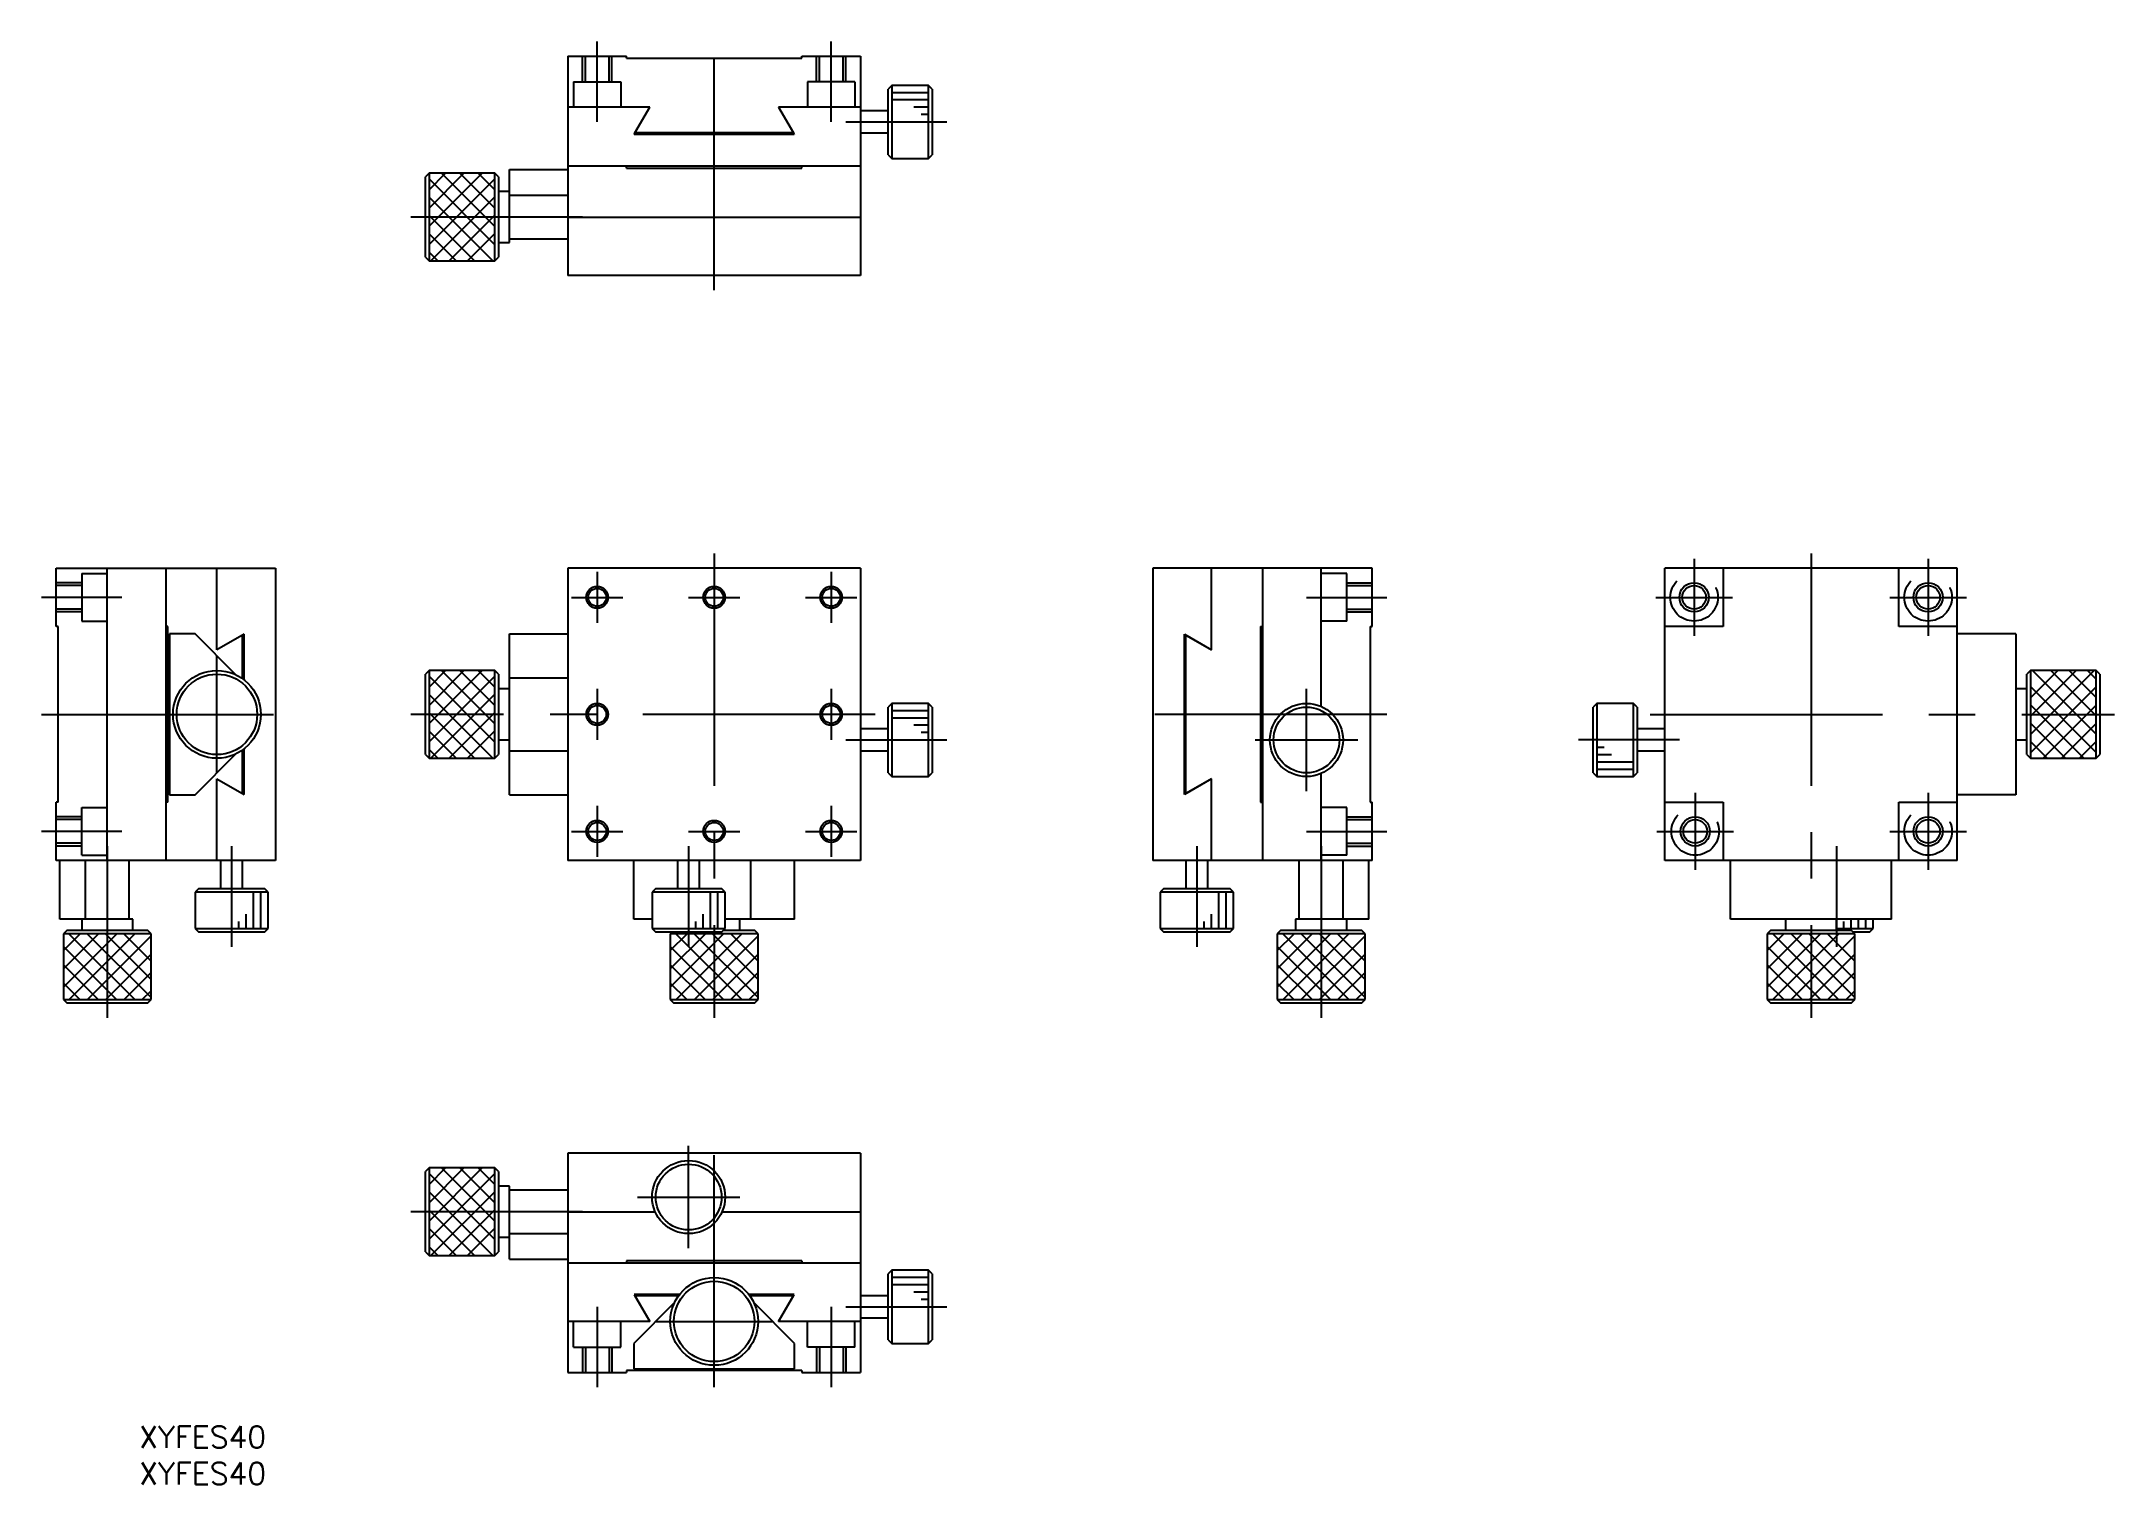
# Model space of a CAD drawing. Extents: x -92 to 191, y -105 to 92.
import ezdxf

# ---------------------------------------------------------------- set-up
doc = ezdxf.new("R2010")
doc.units = 0
doc.linetypes.add('CENTER', pattern=[50.8, 31.75, -6.35, 6.35, -6.35])
doc.linetypes.add('DASHED', pattern=[19.05, 12.7, -6.35])
doc.layers.get('0').update_dxf_attribs({"linetype": 'CONTINUOUS'})
doc.layers.add('CENTER', color=1, linetype='CENTER')
doc.styles.get("Standard").update_dxf_attribs({"font": 'txt.shx', "height": 3, "bigfont": 'bigfont.shx'})

msp = doc.modelspace()

# ---------------------------------------------------------------- linework, layer by layer
at = {"color": 7, "linetype": 'CONTINUOUS'}
for p, q in [((-20, 90), (-20, 60)), ((-20, 90), (-12, 90)), ((-12, 89.7), (-12, 90)), ((-12, 89.7), (12, 89.7)), ((12, 89.7), (12, 90)), ((12, 90), (20, 90)), ((20, 90), (20, 60)), ((24.3, 86), (23.8, 85.5)), ((23.8, 76.5), (23.8, 85.5)), ((24.3, 86), (24.3, 76)), ((29.3, 86), (24.3, 86)), ((29.3, 76), (29.3, 86)), ((29.8, 85.5), (29.3, 86)), ((29.8, 85.5), (29.8, 76.5)), ((-8.81, 83), (-20, 83)), ((-10.95, 79.3), (-8.82, 83)), ((-10.84, 79.5), (-8.81, 83)), ((8.81, 83), (10.95, 79.3)), ((8.81, 83), (10.83, 79.5)), ((20, 83), (8.81, 83)), ((23.8, 82.5), (20, 82.5)), ((29.3, 85), (24.3, 85)), ((29.3, 84), (24.3, 84)), ((29.3, 83), (27.3, 83)), ((10.83, 79.5), (-10.84, 79.5)), ((20, 79.5), (23.8, 79.5)), ((29.3, 82), (28.3, 82)), ((10.95, 79.3), (-10.95, 79.3)), ((-39, 74), (-39.5, 73.5)), ((-39, 66.73), (-31.73, 74)), ((-39, 69.23), (-34.23, 74)), ((-39, 71.73), (-36.73, 74)), ((-39, 74), (-39, 62)), ((-30, 74), (-39, 74)), ((-37.29, 74), (-30, 66.71)), ((-34.79, 74), (-30, 69.21)), ((-32.29, 74), (-30, 71.71)), ((-30, 62), (-30, 74)), ((-29.5, 73.5), (-30, 74)), ((-28, 64.5), (-28, 74.5)), ((-28, 74.5), (-20, 74.5)), ((-20, 75), (20, 75)), ((-12, 74.7), (-12, 75)), ((-12, 74.7), (12, 74.7)), ((12, 74.7), (12, 75)), ((23.8, 76.5), (24.3, 76)), ((24.3, 76), (29.3, 76)), ((29.3, 76), (29.8, 76.5)), ((-39.5, 62.5), (-39.5, 73.5)), ((-39, 64.23), (-30, 73.24)), ((-39, 73.21), (-30, 64.21)), ((-29.5, 73.5), (-29.5, 62.5)), ((-28, 71.5), (-29.5, 71.5)), ((-28, 71), (-20, 71)), ((-39, 70.71), (-30.29, 62)), ((-39, 68.21), (-32.79, 62)), ((-38.73, 62), (-30, 70.74)), ((-36.23, 62), (-30, 68.24)), ((-39, 65.71), (-35.29, 62)), ((-33.73, 62), (-30, 65.74)), ((-20, 68), (20, 68)), ((-39.5, 62.5), (-39, 62)), ((-39, 63.21), (-37.79, 62)), ((-30, 62), (-29.5, 62.5)), ((-29.5, 64.5), (-28, 64.5)), ((-28, 65), (-20, 65)), ((-39, 62), (-30, 62)), ((20, 60), (-20, 60)), ((-90, 20), (-60, 20)), ((-90, 12), (-90, 20)), ((-83, -20), (-83, 20)), ((-75, 20), (-75, -20)), ((-68, 8.81), (-68, 20)), ((-60, 20), (-60, -20)), ((-20, 20), (-20, -20)), ((20, 20), (-20, 20)), ((20, 20), (20, -20)), ((60, 20), (60, -20)), ((90, 20), (60, 20)), ((68, 8.81), (68, 20)), ((75, 20), (75, -20)), ((83, 1.08), (83, 20)), ((90, 12), (90, 20)), ((130, -20), (130, 20)), ((170, 20), (130, 20)), ((138, 20), (138, 12)), ((162, 12), (162, 20)), ((170, -20), (170, 20)), ((-89.7, 12), (-90, 12)), ((-89.7, -12), (-89.7, 12)), ((-74.7, 12), (-75, 12)), ((-74.7, -12), (-74.7, 12)), ((74.7, 12), (75, 12)), ((74.7, 12), (74.7, -12)), ((89.7, 12), (89.7, -12)), ((89.7, 12), (90, 12)), ((138, 12), (130, 12)), ((170, 12), (162, 12)), ((-74.5, 11), (-74.5, -11)), ((-71, 11), (-74.5, 11)), ((-65.42, 5.41), (-71, 11)), ((-64.3, 10.95), (-68, 8.81)), ((-64.5, 10.83), (-68, 8.81)), ((-64.5, 4.87), (-64.5, 10.83)), ((-64.3, 4.72), (-64.3, 10.95)), ((-28, -11), (-28, 11)), ((-28, 11), (-20, 11)), ((64.3, -10.95), (64.3, 10.95)), ((64.3, 10.95), (68, 8.81)), ((64.5, 10.83), (68, 8.81)), ((64.5, -10.84), (64.5, 10.83)), ((178, 11), (170, 11)), ((178, 11), (178, -11)), ((-39, 6), (-39.5, 5.5)), ((-39, -1.27), (-31.73, 6)), ((-39, 1.23), (-34.23, 6)), ((-39, 3.73), (-36.73, 6)), ((-39, 6), (-39, -6)), ((-30, 6), (-39, 6)), ((-37.29, 6), (-30, -1.29)), ((-34.79, 6), (-30, 1.21)), ((-32.29, 6), (-30, 3.71)), ((-30, -6), (-30, 6)), ((-29.5, 5.5), (-30, 6)), ((180, 6), (179.5, 5.5)), ((183.73, 6), (180, 2.26)), ((186.23, 6), (180, -0.24)), ((188.73, 6), (180, -2.74)), ((180, 6), (180, -6)), ((189, 6), (180, 6)), ((189, -2.71), (180.29, 6)), ((189, -0.21), (182.79, 6)), ((189, 2.29), (185.29, 6)), ((189, 4.79), (187.79, 6)), ((189, -6), (189, 6)), ((189.5, 5.5), (189, 6)), ((-39.5, -5.5), (-39.5, 5.5)), ((-39, -3.77), (-30, 5.24)), ((-39, 5.21), (-30, -3.79)), ((-29.5, 5.5), (-29.5, -5.5)), ((-28, 3.5), (-29.5, 3.5)), ((-28, 5), (-20, 5)), ((179.5, 3.5), (178, 3.5)), ((179.5, -5.5), (179.5, 5.5)), ((189, -5.21), (180, 3.79)), ((189, 3.77), (180, -5.24)), ((189.5, 5.5), (189.5, -5.5)), ((-39, 2.71), (-30.29, -6)), ((-39, 0.21), (-32.79, -6)), ((-38.73, -6), (-30, 2.74)), ((-36.23, -6), (-30, 0.24)), ((24.3, 1.5), (23.8, 1)), ((23.8, -8), (23.8, 1)), ((24.3, 1.5), (24.3, -8.5)), ((29.3, 1.5), (24.3, 1.5)), ((29.3, 0.5), (24.3, 0.5)), ((29.3, -8.5), (29.3, 1.5)), ((29.8, 1), (29.3, 1.5)), ((29.8, 1), (29.8, -8)), ((120.7, 1.5), (120.2, 1)), ((120.2, -8), (120.2, 1)), ((120.7, 1.5), (120.7, -8.5)), ((125.7, 1.5), (120.7, 1.5)), ((125.7, -8.5), (125.7, 1.5)), ((126.2, 1), (125.7, 1.5)), ((126.2, 1), (126.2, -8)), ((187.29, -6), (180, 1.29)), ((189, 1.27), (181.73, -6)), ((-39, -2.29), (-35.29, -6)), ((-33.73, -6), (-30, -2.26)), ((23.8, -2), (20, -2)), ((29.3, -0.5), (24.3, -0.5)), ((29.3, -1.5), (27.3, -1.5)), ((29.3, -2.5), (28.3, -2.5)), ((130, -2), (126.2, -2)), ((184.79, -6), (180, -1.21)), ((189, -1.23), (184.23, -6)), ((-71, -11), (-65.42, -5.41)), ((-64.5, -10.84), (-64.5, -4.87)), ((-64.3, -10.95), (-64.3, -4.72)), ((-39.5, -5.5), (-39, -6)), ((-39, -4.79), (-37.79, -6)), ((-30, -6), (-29.5, -5.5)), ((-29.5, -3.5), (-28, -3.5)), ((-28, -5), (-20, -5)), ((20, -5), (23.8, -5)), ((120.7, -4.5), (121.7, -4.5)), ((120.7, -5.5), (122.7, -5.5)), ((126.2, -5), (130, -5)), ((178, -3.5), (179.5, -3.5)), ((179.5, -5.5), (180, -6)), ((182.29, -6), (180, -3.71)), ((189, -3.73), (186.73, -6)), ((189, -6), (189.5, -5.5)), ((-39, -6), (-30, -6)), ((23.8, -8), (24.3, -8.5)), ((24.3, -8.5), (29.3, -8.5)), ((29.3, -8.5), (29.8, -8)), ((83, -20), (83, -8.08)), ((120.2, -8), (120.7, -8.5)), ((120.7, -6.5), (125.7, -6.5)), ((120.7, -7.5), (125.7, -7.5)), ((120.7, -8.5), (125.7, -8.5)), ((125.7, -8.5), (126.2, -8)), ((180, -6), (189, -6)), ((-74.5, -11), (-71, -11)), ((-68, -20), (-68, -8.81)), ((-68, -8.81), (-64.5, -10.84)), ((-68, -8.82), (-64.3, -10.95)), ((-28, -11), (-20, -11)), ((68, -8.82), (64.3, -10.95)), ((68, -8.81), (64.5, -10.84)), ((68, -20), (68, -8.81)), ((178, -11), (170, -11)), ((-89.7, -12), (-90, -12)), ((-90, -20), (-90, -12)), ((-74.7, -12), (-75, -12)), ((74.7, -12), (75, -12)), ((89.7, -12), (90, -12)), ((90, -20), (90, -12)), ((130, -12), (138, -12)), ((138, -12), (138, -20)), ((162, -12), (170, -12)), ((162, -20), (162, -12)), ((-60, -20), (-90, -20)), ((-89.5, -28), (-89.5, -20)), ((-86, -28), (-86, -20)), ((-80, -28), (-80, -20)), ((-67.5, -20), (-67.5, -23.8)), ((-64.5, -23.8), (-64.5, -20)), ((20, -20), (-20, -20)), ((-11, -28), (-11, -20)), ((-5, -20), (-5, -23.8)), ((-2, -23.8), (-2, -20)), ((5, -28), (5, -20)), ((11, -28), (11, -20)), ((90, -20), (60, -20)), ((64.5, -20), (64.5, -23.8)), ((67.5, -23.8), (67.5, -20)), ((80, -28), (80, -20)), ((86, -28), (86, -20)), ((89.5, -28), (89.5, -20)), ((170, -20), (130, -20)), ((139, -28), (139, -20)), ((161, -28), (161, -20)), ((-70.5, -23.8), (-71, -24.3)), ((-61, -24.3), (-71, -24.3)), ((-71, -24.3), (-71, -29.3)), ((-70.5, -23.8), (-61.5, -23.8)), ((-63, -29.3), (-63, -24.3)), ((-62, -29.3), (-62, -24.3)), ((-61, -24.3), (-61.5, -23.8)), ((-61, -29.3), (-61, -24.3)), ((-8, -23.8), (-8.5, -24.3)), ((1.5, -24.3), (-8.5, -24.3)), ((-8.5, -24.3), (-8.5, -29.3)), ((-8, -23.8), (1, -23.8)), ((-0.5, -29.3), (-0.5, -24.3)), ((0.5, -29.3), (0.5, -24.3)), ((1.5, -24.3), (1, -23.8)), ((1.5, -29.3), (1.5, -24.3)), ((61.5, -23.8), (61, -24.3)), ((71, -24.3), (61, -24.3)), ((61, -24.3), (61, -29.3)), ((61.5, -23.8), (70.5, -23.8)), ((69, -29.3), (69, -24.3)), ((70, -29.3), (70, -24.3)), ((71, -24.3), (70.5, -23.8)), ((71, -29.3), (71, -24.3)), ((-79.5, -28), (-89.5, -28)), ((-86.5, -28), (-86.5, -29.5)), ((-79.5, -29.5), (-79.5, -28)), ((-65, -29.3), (-65, -28.3)), ((-64, -29.3), (-64, -27.3)), ((-8.5, -28), (-11, -28)), ((-2.5, -29.3), (-2.5, -28.3)), ((-1.5, -29.3), (-1.5, -27.3)), ((11, -28), (1.5, -28)), ((3.5, -29.5), (3.5, -28)), ((67, -29.3), (67, -28.3)), ((68, -29.3), (68, -27.3)), ((89.5, -28), (79.5, -28)), ((79.5, -28), (79.5, -29.5)), ((86.5, -29.5), (86.5, -28)), ((161, -28), (139, -28)), ((146.5, -28), (146.5, -29.5)), ((153.5, -29.5), (153.5, -28)), ((154.5, -29.3), (154.5, -28.3)), ((155.5, -29.3), (155.5, -28)), ((156.5, -29.3), (156.5, -28)), ((157.5, -29.3), (157.5, -28)), ((158.5, -29.3), (158.5, -28)), ((-88.5, -29.5), (-89, -30)), ((-89, -32.29), (-86.71, -30)), ((-89, -34.79), (-84.21, -30)), ((-89, -37.29), (-81.71, -30)), ((-77, -30), (-89, -30)), ((-89, -30), (-89, -39)), ((-88.5, -29.5), (-77.5, -29.5)), ((-79.23, -39), (-88.24, -30)), ((-88.21, -39), (-79.21, -30)), ((-77, -38.73), (-85.74, -30)), ((-85.71, -39), (-77, -30.29)), ((-77, -36.23), (-83.24, -30)), ((-77, -33.73), (-80.74, -30)), ((-77, -30), (-77.5, -29.5)), ((-77, -39), (-77, -30)), ((-71, -29.3), (-61, -29.3)), ((-71, -29.3), (-70.5, -29.8)), ((-61.5, -29.8), (-70.5, -29.8)), ((-61.5, -29.8), (-61, -29.3)), ((-8.5, -29.3), (1.5, -29.3)), ((-8.5, -29.3), (-8, -29.8)), ((1, -29.8), (-8, -29.8)), ((-5.8, -29.8), (-6, -30)), ((-6, -32.29), (-3.71, -30)), ((-6, -34.79), (-1.21, -30)), ((-6, -37.29), (1.29, -30)), ((6, -30), (-6, -30)), ((-6, -30), (-6, -39)), ((3.77, -39), (-5.24, -30)), ((-5.21, -39), (3.79, -30)), ((6, -38.73), (-2.74, -30)), ((-2.71, -39), (6, -30.29)), ((6, -36.23), (-0.24, -30)), ((1, -29.8), (1.5, -29.3)), ((1.3, -29.5), (5.5, -29.5)), ((6, -33.73), (2.26, -30)), ((6, -30), (5.5, -29.5)), ((6, -39), (6, -30)), ((61, -29.3), (71, -29.3)), ((61, -29.3), (61.5, -29.8)), ((70.5, -29.8), (61.5, -29.8)), ((70.5, -29.8), (71, -29.3)), ((77.5, -29.5), (77, -30)), ((77, -32.29), (79.29, -30)), ((77, -34.79), (81.79, -30)), ((77, -37.29), (84.29, -30)), ((89, -30), (77, -30)), ((77, -30), (77, -39)), ((77.5, -29.5), (88.5, -29.5)), ((86.77, -39), (77.76, -30)), ((77.79, -39), (86.79, -30)), ((89, -38.73), (80.26, -30)), ((80.29, -39), (89, -30.29)), ((89, -36.23), (82.76, -30)), ((89, -33.73), (85.26, -30)), ((89, -30), (88.5, -29.5)), ((89, -39), (89, -30)), ((144.5, -29.5), (144, -30)), ((144, -32.29), (146.29, -30)), ((144, -34.79), (148.79, -30)), ((144, -37.29), (151.29, -30)), ((156, -30), (144, -30)), ((144, -30), (144, -39)), ((144.5, -29.5), (155.5, -29.5)), ((153.77, -39), (144.76, -30)), ((144.79, -39), (153.79, -30)), ((156, -38.73), (147.26, -30)), ((147.29, -39), (156, -30.29)), ((156, -36.23), (149.76, -30)), ((156, -33.73), (152.26, -30)), ((153.5, -29.3), (158.5, -29.3)), ((156, -30), (155.5, -29.5)), ((158, -29.8), (155.8, -29.8)), ((156, -39), (156, -30)), ((158, -29.8), (158.5, -29.3)), ((-81.73, -39), (-89, -31.73)), ((-83.21, -39), (-77, -32.79)), ((1.27, -39), (-6, -31.73)), ((-0.21, -39), (6, -32.79)), ((84.27, -39), (77, -31.73)), ((82.79, -39), (89, -32.79)), ((151.27, -39), (144, -31.73)), ((149.79, -39), (156, -32.79)), ((-84.23, -39), (-89, -34.23)), ((-86.73, -39), (-89, -36.73)), ((-80.71, -39), (-77, -35.29)), ((-1.23, -39), (-6, -34.23)), ((-3.73, -39), (-6, -36.73)), ((2.29, -39), (6, -35.29)), ((81.77, -39), (77, -34.23)), ((79.27, -39), (77, -36.73)), ((85.29, -39), (89, -35.29)), ((148.77, -39), (144, -34.23)), ((146.27, -39), (144, -36.73)), ((152.29, -39), (156, -35.29)), ((-89, -39), (-77, -39)), ((-89, -39), (-88.5, -39.5)), ((-77.5, -39.5), (-88.5, -39.5)), ((-78.21, -39), (-77, -37.79)), ((-77.5, -39.5), (-77, -39)), ((-6, -39), (6, -39)), ((-6, -39), (-5.5, -39.5)), ((5.5, -39.5), (-5.5, -39.5)), ((4.79, -39), (6, -37.79)), ((5.5, -39.5), (6, -39)), ((77, -39), (89, -39)), ((77, -39), (77.5, -39.5)), ((88.5, -39.5), (77.5, -39.5)), ((87.79, -39), (89, -37.79)), ((88.5, -39.5), (89, -39)), ((144, -39), (156, -39)), ((144, -39), (144.5, -39.5)), ((155.5, -39.5), (144.5, -39.5)), ((154.79, -39), (156, -37.79)), ((155.5, -39.5), (156, -39)), ((-39, -62), (-39.5, -62.5)), ((-39, -69.27), (-31.73, -62)), ((-39, -66.77), (-34.23, -62)), ((-39, -64.27), (-36.73, -62)), ((-39, -62), (-39, -74)), ((-30, -62), (-39, -62)), ((-37.29, -62), (-30, -69.29)), ((-34.79, -62), (-30, -66.79)), ((-32.29, -62), (-30, -64.29)), ((-30, -74), (-30, -62)), ((-29.5, -62.5), (-30, -62)), ((-20, -60), (-20, -90)), ((20, -60), (-20, -60)), ((20, -60), (20, -90)), ((-39.5, -73.5), (-39.5, -62.5)), ((-39, -71.77), (-30, -62.76)), ((-39, -62.79), (-30, -71.79)), ((-29.5, -62.5), (-29.5, -73.5)), ((-28, -64.5), (-29.5, -64.5)), ((-28, -74.5), (-28, -64.5)), ((-28, -65), (-20, -65)), ((-39, -65.29), (-30.29, -74)), ((-39, -67.79), (-32.79, -74)), ((-38.73, -74), (-30, -65.26)), ((-36.23, -74), (-30, -67.76)), ((-20, -68), (-8.08, -68)), ((1.08, -68), (20, -68)), ((-39, -70.29), (-35.29, -74)), ((-33.73, -74), (-30, -70.26)), ((-39.5, -73.5), (-39, -74)), ((-39, -72.79), (-37.79, -74)), ((-30, -74), (-29.5, -73.5)), ((-29.5, -71.5), (-28, -71.5)), ((-28, -71), (-20, -71)), ((-39, -74), (-30, -74)), ((-28, -74.5), (-20, -74.5)), ((-20, -75), (20, -75)), ((-12, -74.7), (-12, -75)), ((12, -74.7), (-12, -74.7)), ((12, -74.7), (12, -75)), ((24.3, -76), (23.8, -76.5)), ((23.8, -85.5), (23.8, -76.5)), ((24.3, -76), (24.3, -86)), ((29.3, -76), (24.3, -76)), ((29.3, -86), (29.3, -76)), ((29.8, -76.5), (29.3, -76)), ((29.8, -76.5), (29.8, -85.5)), ((-10.95, -79.3), (-8.82, -83)), ((-4.72, -79.3), (-10.95, -79.3)), ((10.95, -79.3), (4.72, -79.3)), ((8.81, -83), (10.95, -79.3)), ((29.3, -77), (24.3, -77)), ((29.3, -78), (24.3, -78)), ((29.3, -79), (27.3, -79)), ((-5.41, -80.42), (-11, -86)), ((-4.87, -79.5), (-10.84, -79.5)), ((-10.84, -79.5), (-8.81, -83)), ((10.83, -79.5), (4.87, -79.5)), ((11, -86), (5.41, -80.42)), ((8.81, -83), (10.83, -79.5)), ((23.8, -79.5), (20, -79.5)), ((29.3, -80), (28.3, -80)), ((-8.81, -83), (-20, -83)), ((20, -83), (8.81, -83)), ((20, -82.5), (23.8, -82.5)), ((-11, -86), (-11, -89.5)), ((11, -89.5), (11, -86)), ((23.8, -85.5), (24.3, -86)), ((24.3, -86), (29.3, -86)), ((29.3, -86), (29.8, -85.5)), ((-20, -90), (-12, -90)), ((-12, -89.7), (-12, -90)), ((12, -89.7), (-12, -89.7)), ((-11, -89.5), (11, -89.5)), ((12, -89.7), (12, -90)), ((12, -90), (20, -90))]:
    msp.add_line(p, q, dxfattribs=at)
at = {"color": 3, "linetype": 'DASHED'}
for p, q in [((-18, 86.5), (-18, 90)), ((-17.62, 86.5), (-17.62, 90)), ((-14.38, 86.5), (-14.38, 90)), ((-14, 86.5), (-14, 90)), ((14, 86.5), (14, 90)), ((14.38, 86.5), (14.38, 90)), ((17.62, 86.5), (17.62, 90)), ((18, 86.5), (18, 90)), ((-19.25, 86.5), (-12.75, 86.5)), ((-19.25, 86.5), (-19.25, 83)), ((-12.75, 86.5), (-12.75, 83)), ((19.25, 86.5), (12.75, 86.5)), ((12.75, 86.5), (12.75, 83)), ((19.25, 86.5), (19.25, 83)), ((-86.5, 18), (-90, 18)), ((-86.5, 17.62), (-90, 17.62)), ((-86.5, 19.25), (-86.5, 12.75)), ((-86.5, 19.25), (-83, 19.25)), ((86.5, 19.25), (83, 19.25)), ((86.5, 12.75), (86.5, 19.25)), ((86.5, 18), (90, 18)), ((86.5, 17.62), (90, 17.62)), ((-86.5, 14.38), (-90, 14.38)), ((86.5, 14.38), (90, 14.38)), ((-86.5, 14), (-90, 14)), ((-86.5, 12.75), (-83, 12.75)), ((86.5, 12.75), (83, 12.75)), ((86.5, 14), (90, 14)), ((-86.5, -14), (-90, -14)), ((-86.5, -19.25), (-86.5, -12.75)), ((-86.5, -12.75), (-83, -12.75)), ((86.5, -12.75), (83, -12.75)), ((86.5, -19.25), (86.5, -12.75)), ((86.5, -14), (90, -14)), ((-86.5, -14.38), (-90, -14.38)), ((86.5, -14.38), (90, -14.38)), ((-86.5, -17.62), (-90, -17.62)), ((-86.5, -18), (-90, -18)), ((-86.5, -19.25), (-83, -19.25)), ((86.5, -19.25), (83, -19.25)), ((86.5, -17.62), (90, -17.62)), ((86.5, -18), (90, -18)), ((-19.25, -86.5), (-19.25, -83)), ((-12.75, -86.5), (-12.75, -83)), ((12.75, -86.5), (12.75, -83)), ((19.25, -86.5), (19.25, -83)), ((-19.25, -86.5), (-12.75, -86.5)), ((-18, -86.5), (-18, -90)), ((-17.62, -86.5), (-17.62, -90)), ((-14.38, -86.5), (-14.38, -90)), ((-14, -86.5), (-14, -90)), ((19.25, -86.5), (12.75, -86.5)), ((14, -86.5), (14, -90)), ((14.38, -86.5), (14.38, -90)), ((17.62, -86.5), (17.62, -90)), ((18, -86.5), (18, -90))]:
    msp.add_line(p, q, dxfattribs=at)
at = {"color": 3, "linetype": 'CONTINUOUS'}
for centre, radius in [((-16, 16), 1.5), ((0, 16), 1.5), ((16, 16), 1.5), ((134, 16), 2), ((166, 16), 2), ((-16, 0), 1.5), ((16, 0), 1.5), ((134.16, -16), 2), ((166, -16), 2), ((-16, -16), 1.5), ((0, -16), 1.5), ((16, -16), 1.5)]:
    msp.add_circle(centre, radius, dxfattribs=at)
at = {"color": 7, "linetype": 'CONTINUOUS'}
for centre, radius in [((-16, 16), 1.23), ((0, 16), 1.23), ((16, 16), 1.23), ((134, 16), 1.62), ((166, 16), 1.62), ((-68, 0), 6), ((-68, 0), 5.5), ((-16, 0), 1.23), ((16, 0), 1.23), ((81, -3.5), 5), ((81, -3.5), 4.5), ((-16, -16), 1.23), ((0, -16), 1.23), ((16, -16), 1.23), ((134.16, -16), 1.62), ((166, -16), 1.62), ((-3.5, -66), 5), ((-3.5, -66), 4.5), ((0, -83), 6), ((0, -83), 5.5)]:
    msp.add_circle(centre, radius, dxfattribs=at)
at = {"color": 3, "linetype": 'DASHED'}
for centre in [(134, 16), (166, 16), (134.16, -16), (166, -16)]:
    msp.add_circle(centre, 3.25, dxfattribs=at)
at = {"color": 7, "linetype": 'CONTINUOUS'}
for centre, radius, start, end in [((0, 83), 6, 215.6853, 218.0731), ((0, 83), 5.5, 219.5212, 222.2779), ((0, 83), 5.5, 317.7221, 320.4788), ((0, 83), 6, 321.9269, 324.3147), ((68, 0), 6, 125.6853, 128.0731), ((68, 0), 5.5, 129.5212, 132.2779), ((68, 0), 5.5, 227.7221, 230.4788), ((68, 0), 6, 231.9269, 234.3147)]:
    msp.add_arc(centre, radius, start, end, dxfattribs=at)
at = {"layer": 'CENTER', "color": 1, "linetype": 'CENTER'}
for p, q in [((-16, 81), (-16, 92)), ((0, 58), (0, 92)), ((16, 81), (16, 92)), ((18, 81), (31.8, 81)), ((-18, 68), (-41.5, 68)), ((0, 22), (0, -41.5)), ((134, 21.25), (134, 10.75)), ((150, 22), (150, -41.5)), ((166, 21.25), (166, 10.75)), ((-16, 19.5), (-16, 12.5)), ((16, 19.5), (16, 12.5)), ((-81, 16), (-92, 16)), ((-19.5, 16), (-12.5, 16)), ((-3.5, 16), (3.5, 16)), ((12.5, 16), (19.5, 16)), ((81, 16), (92, 16)), ((128.75, 16), (139.25, 16)), ((160.75, 16), (171.25, 16)), ((-68, -8), (-68, 8)), ((-16, 3.5), (-16, -3.5)), ((16, 3.5), (16, -3.5)), ((81, -10.5), (81, 3.5)), ((-92, 0), (-58, 0)), ((22, 0), (-41.5, 0)), ((92, 0), (58, 0)), ((128, 0), (191.5, 0)), ((18, -3.5), (31.8, -3.5)), ((74, -3.5), (88, -3.5)), ((132, -3.5), (118.2, -3.5)), ((134.16, -10.75), (134.16, -21.25)), ((166, -10.75), (166, -21.25)), ((-16, -12.5), (-16, -19.5)), ((16, -12.5), (16, -19.5)), ((-81, -16), (-92, -16)), ((-19.5, -16), (-12.5, -16)), ((-3.5, -16), (3.5, -16)), ((12.5, -16), (19.5, -16)), ((81, -16), (92, -16)), ((128.91, -16), (139.41, -16)), ((160.75, -16), (171.25, -16)), ((-83, -18), (-83, -41.5)), ((-66, -18), (-66, -31.8)), ((-3.5, -18), (-3.5, -31.8)), ((66, -18), (66, -31.8)), ((83, -18), (83, -41.5)), ((153.5, -18), (153.5, -31.8)), ((-3.5, -73), (-3.5, -59)), ((0, -92), (0, -60)), ((-18, -68), (-41.5, -68)), ((-10.5, -66), (3.5, -66)), ((-16, -81), (-16, -92)), ((16, -81), (16, -92)), ((18, -81), (31.8, -81)), ((-8, -83), (8, -83))]:
    msp.add_line(p, q, dxfattribs=at)

# ---------------------------------------------------------------- texts
at = {"color": 7, "linetype": 'CONTINUOUS'}
for p in [(-78.63, -100.3), (-78.63, -105.3)]:
    msp.add_text('XYFES40', height=3, dxfattribs=at).set_placement(p)

doc.saveas('drawing.dxf')
